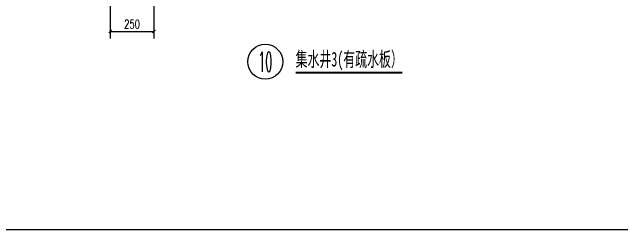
# Model space of a CAD drawing. Header units: millimetres. Extents: x 434053 to 1059003, y -2417481 to 936527.
# Drawn here: x 533600 to 535692, y -2323035 to -2322290 of the extents above; entities that cross this region are included whole.
import ezdxf
from ezdxf.enums import TextEntityAlignment as Align

# ---------------------------------------------------------------- set-up
doc = ezdxf.new("R2010")
doc.units = ezdxf.units.MM
doc.header["$LTSCALE"] = 1000
doc.header["$MEASUREMENT"] = 0
doc.layers.get('Defpoints').update_dxf_attribs({"color": 6})
for name, color, linetype in [('4张说明 FS-SM-_t8$0$DIM_SYMB', 3, 'Continuous'), ('AXIS', 3, 'Continuous'), ('AXIS_TEXT', 7, 'Continuous'), ('PUB_DIM', 83, 'Continuous')]:
    doc.layers.add(name, color=color, linetype=linetype)
doc.styles.add('_TCH_AXIS', font='COMPLEX', dxfattribs={"bigfont": 'GBCBIG'})
doc.styles.add('_TCH_DIM_T3', font='SIMPLEX', dxfattribs={"width": 0.705882, "bigfont": 'GBCBIG'})
doc.styles.add('COMPLEX', font='COMPLEX')
doc.styles.add('黑体', font='simhei.ttf')
doc.dimstyles.new('_TCH_ARCH&&10', dxfattribs={"dimtxt": 29.75, "dimasz": 10, "dimexe": 25, "dimexo": 30, "dimgap": 10, "dimtad": 1, "dimdec": 0, "dimzin": 0, "dimdsep": 46, "dimtxsty": '_TCH_DIM_T3', "dimblk": 'ARCHTICK', "dimcen": 0.09, "dimclrt": 7, "dimazin": 2, "dimtfac": 1, "dimtdec": 0, "dimtix": 1, "dimtmove": 2, "dimatfit": 3, "dimfxl": 1, "dimtolj": 1, "dimtzin": 0, "dimarcsym": 0})

# ---------------------------------------------------------------- blocks, each defined once
blk = doc.blocks.new('_ArchTick')
at = {"color": 0, "linetype": 'ByBlock', "const_width": 0.4}
blk.add_lwpolyline([(-0.5, -0.5), (0.5, 0.5)], dxfattribs=at)
blk = doc.blocks.new('*D127')
at = {"layer": 'Defpoints', "color": 0, "transparency": 16777216}
for p in [(752.1, 309.7), (901.8, 309.7), (901.8, 172.7)]:
    blk.add_point(p, dxfattribs=at)
at = {"layer": 'PUB_DIM', "color": 0, "lineweight": -2, "transparency": 16777216}
for p, q in [((752.1, 279.7), (752.1, 147.7)), ((901.8, 279.7), (901.8, 147.7)), ((752.1, 172.7), (901.8, 172.7))]:
    blk.add_line(p, q, dxfattribs=at)
at = {"layer": 'PUB_DIM', "color": 0, "lineweight": -2, "transparency": 16777216, "xscale": 10, "yscale": 10, "zscale": 10, "rotation": 180}
blk.add_blockref('_ArchTick', (752.1, 172.7), dxfattribs=at)
at = {"layer": 'PUB_DIM', "color": 0, "lineweight": -2, "transparency": 16777216, "xscale": 10, "yscale": 10, "zscale": 10}
blk.add_blockref('_ArchTick', (901.8, 172.7), dxfattribs=at)
at = {"layer": 'PUB_DIM', "color": 7, "transparency": 16777216, "insert": (826.9, 197.5), "char_height": 29.75, "attachment_point": 5, "style": '_TCH_DIM_T3'}
blk.add_mtext('\\A1;250', dxfattribs=at)
blk = doc.blocks.new('_AXISO')
blk.add_circle((0, 0), 0.5)
at = {"layer": 'AXIS_TEXT', "style": 'COMPLEX', "width": 1.041667}
blk.add_attdef('A', text='', height=0.56, dxfattribs=at).set_placement((-0.25, -0.28), (0.25, -0.28), align=Align.FIT)
blk = doc.blocks.new('A$C551538EC')
at = {"layer": '4张说明 FS-SM-_t8$0$DIM_SYMB', "const_width": 7}
blk.add_lwpolyline([(1388.2, 31.3), (1754.7, 31.3)], dxfattribs=at)
at = {"layer": 'AXIS'}
ref = blk.add_blockref('_AXISO', (1284, 68.5), dxfattribs=dict(at, xscale=120, yscale=120, zscale=120))
ref.add_attrib('A', '10', dxfattribs={"layer": 'AXIS_TEXT', "height": 68.5, "style": '_TCH_AXIS', "width": 0.513994}).set_placement((1259.8, 34.3), (1308.4, 34.3), align=Align.FIT)
at = {"color": 4, "style": '黑体', "width": 0.6}
blk.add_text('集水井3(有疏水板）', height=50, dxfattribs=at).set_placement((1388.2, 52.4))
at = {"layer": 'PUB_DIM'}
dim = blk.add_aligned_dim(p1=(752.1, 309.7), p2=(901.8, 309.7), distance=-137, text='250', dimstyle='_TCH_ARCH&&10', dxfattribs=at)
dim.commit()
dim.dimension.update_dxf_attribs({"geometry": '*D127', "text_midpoint": (826.9, 197.5)})

msp = doc.modelspace()

# ---------------------------------------------------------------- linework, layer by layer
msp.add_lwpolyline([(529300.9, -2314424.8), (544120.9, -2314424.8), (544120.9, -2323034.8), (529300.9, -2323034.8)], close=True)

# ---------------------------------------------------------------- block references
msp.add_blockref('A$C551538EC', (533184.4, -2322527.8))

doc.saveas('drawing.dxf')
